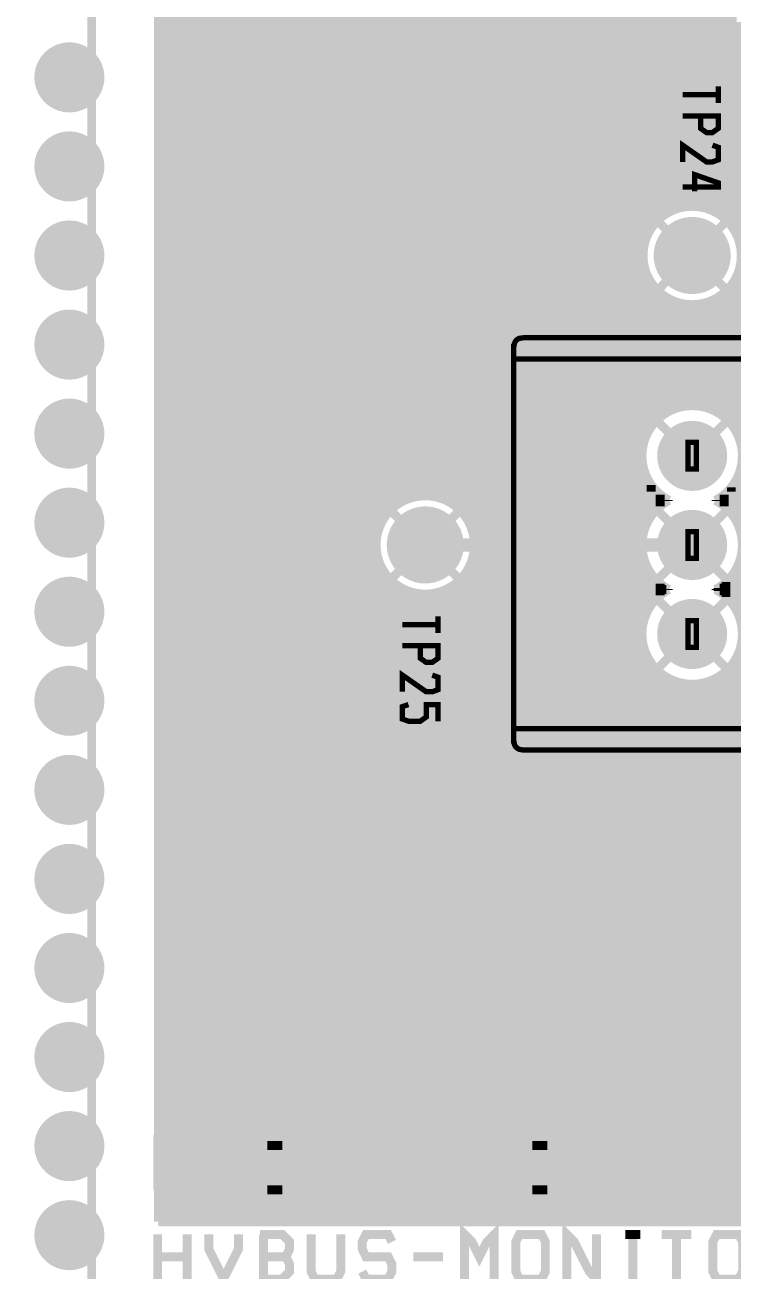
# Model space of a CAD drawing. Extents: x -11 to 221, y -93 to 178.
# Drawn here: x 46.99 to 67.21, y 4.06 to 39.6 of the extents above; entities that cross this region are included whole.
import ezdxf

# ---------------------------------------------------------------- set-up
doc = ezdxf.new("R2010")
doc.units = 0
doc.header["$MEASUREMENT"] = 0
doc.layers.get('0').update_dxf_attribs({"linetype": 'CONTINUOUS'})
for name, color, linetype in [('26-349-0_BOT', 7, 'CONTINUOUS'), ('26-349-0_DRD', 7, 'CONTINUOUS'), ('26-349-0_DRL', 2, 'CONTINUOUS'), ('26-349-0_FAB', 1, 'CONTINUOUS'), ('26-349-0_IN1', 3, 'CONTINUOUS'), ('26-349-0_IN2', 5, 'CONTINUOUS'), ('26-349-0_SMB', 10, 'CONTINUOUS'), ('26-349-0_SMT', 14, 'CONTINUOUS'), ('26-349-0_SST', 12, 'CONTINUOUS'), ('26-349-0_TOP', 11, 'CONTINUOUS'), ('THRUHOLE_TAP', 15, 'CONTINUOUS')]:
    doc.layers.add(name, color=color, linetype=linetype)

# ---------------------------------------------------------------- blocks, each defined once
blk = doc.blocks.new('ROUND_2')
at = {"const_width": 0.99949}
blk.add_lwpolyline([(-0.499744, 0, 1), (0.499744, 0, 1)], format="xyb", close=True, dxfattribs=at)
blk = doc.blocks.new('ROUND_50')
at = {"const_width": 1.09982}
blk.add_lwpolyline([(-0.54991, 0, 1), (0.54991, 0, 1)], format="xyb", close=True, dxfattribs=at)
blk = doc.blocks.new('ROUND_93')
at = {"const_width": 0.54991}
blk.add_lwpolyline([(-0.274954, 0, 1), (0.274954, 0, 1)], format="xyb", close=True, dxfattribs=at)
blk = doc.blocks.new('ROUND_96')
at = {"const_width": 0.50038}
blk.add_lwpolyline([(-0.25019, 0, 1), (0.25019, 0, 1)], format="xyb", close=True, dxfattribs=at)
blk = doc.blocks.new('ROUND_90')
at = {"const_width": 0.50038}
blk.add_lwpolyline([(-0.25019, 0, 1), (0.25019, 0, 1)], format="xyb", close=True, dxfattribs=at)

msp = doc.modelspace()

# ---------------------------------------------------------------- linework, layer by layer
at = {"layer": '26-349-0_BOT', "const_width": 0.381}
msp.add_lwpolyline([(81.407, 29.21), (80.8101, 29.21), (62.23, 29.21), (60.706, 30.734), (60.706, 65.151), (59.436, 66.421), (59.436, 104.648), (58.674, 105.41), (58.42, 105.41)], dxfattribs=at)
at = {"layer": '26-349-0_DRD', "const_width": 0.254}
for points in [[(47.625, 38.735), (47.625, 37.465)], [(48.895, 38.735), (47.625, 38.735)], [(48.895, 38.735), (47.625, 37.465)], [(48.895, 37.465), (47.625, 38.735)], [(48.895, 37.465), (48.895, 38.735)], [(47.625, 37.465), (48.895, 37.465)], [(47.625, 36.195), (47.625, 34.925)], [(48.895, 36.195), (47.625, 36.195)], [(48.895, 36.195), (47.625, 34.925)], [(48.895, 34.925), (47.625, 36.195)], [(48.895, 34.925), (48.895, 36.195)], [(47.625, 34.925), (48.895, 34.925)], [(47.625, 33.655), (47.625, 32.385)], [(48.895, 33.655), (47.625, 33.655)], [(48.895, 33.655), (47.625, 32.385)], [(48.895, 32.385), (47.625, 33.655)], [(48.895, 32.385), (48.895, 33.655)], [(66.04, 33.655), (65.405, 33.02)], [(66.675, 33.02), (66.04, 33.655)], [(65.405, 33.02), (66.04, 32.385)], [(66.04, 32.385), (66.675, 33.02)], [(47.625, 32.385), (48.895, 32.385)], [(47.625, 31.115), (47.625, 29.845)], [(48.895, 31.115), (47.625, 31.115)], [(48.895, 31.115), (47.625, 29.845)], [(48.895, 29.845), (47.625, 31.115)], [(48.895, 29.845), (48.895, 31.115)], [(47.625, 29.845), (48.895, 29.845)], [(47.625, 28.575), (47.625, 27.305)], [(48.895, 28.575), (47.625, 28.575)], [(48.895, 28.575), (47.625, 27.305)], [(48.895, 27.305), (47.625, 28.575)], [(48.895, 27.305), (48.895, 28.575)], [(65.405, 27.94), (65.405, 26.67)], [(66.675, 27.94), (65.405, 27.94)], [(66.675, 27.94), (65.405, 26.67)], [(66.675, 26.67), (65.405, 27.94)], [(66.675, 26.67), (66.675, 27.94)], [(47.625, 27.305), (48.895, 27.305)], [(65.405, 26.67), (66.675, 26.67)], [(47.625, 26.035), (47.625, 24.765)], [(48.895, 26.035), (47.625, 26.035)], [(48.895, 26.035), (47.625, 24.765)], [(48.895, 24.765), (47.625, 26.035)], [(48.895, 24.765), (48.895, 26.035)], [(58.42, 25.4), (57.785, 24.765)], [(59.055, 24.765), (58.42, 25.4)], [(65.405, 25.4), (65.405, 24.13)], [(66.675, 25.4), (65.405, 25.4)], [(66.675, 25.4), (65.405, 24.13)], [(66.675, 24.13), (65.405, 25.4)], [(66.675, 24.13), (66.675, 25.4)], [(47.625, 24.765), (48.895, 24.765)], [(57.785, 24.765), (58.42, 24.13)], [(58.42, 24.13), (59.055, 24.765)], [(65.405, 24.13), (66.675, 24.13)], [(47.625, 23.495), (47.625, 22.225)], [(48.895, 23.495), (47.625, 23.495)], [(48.895, 23.495), (47.625, 22.225)], [(48.895, 22.225), (47.625, 23.495)], [(48.895, 22.225), (48.895, 23.495)], [(65.405, 22.86), (65.405, 21.59)], [(66.675, 22.86), (65.405, 22.86)], [(66.675, 22.86), (65.405, 21.59)], [(66.675, 21.59), (65.405, 22.86)], [(66.675, 21.59), (66.675, 22.86)], [(47.625, 22.225), (48.895, 22.225)], [(65.405, 21.59), (66.675, 21.59)], [(47.625, 20.955), (47.625, 19.685)], [(48.895, 20.955), (47.625, 20.955)], [(48.895, 20.955), (47.625, 19.685)], [(48.895, 19.685), (47.625, 20.955)], [(48.895, 19.685), (48.895, 20.955)], [(47.625, 19.685), (48.895, 19.685)], [(47.625, 18.415), (47.625, 17.145)], [(48.895, 18.415), (47.625, 18.415)], [(48.895, 18.415), (47.625, 17.145)], [(48.895, 17.145), (47.625, 18.415)], [(48.895, 17.145), (48.895, 18.415)], [(47.625, 17.145), (48.895, 17.145)], [(47.625, 15.875), (47.625, 14.605)], [(48.895, 15.875), (47.625, 15.875)], [(48.895, 15.875), (47.625, 14.605)], [(48.895, 14.605), (47.625, 15.875)], [(48.895, 14.605), (48.895, 15.875)], [(47.625, 14.605), (48.895, 14.605)], [(47.625, 13.335), (47.625, 12.065)], [(48.895, 13.335), (47.625, 13.335)], [(48.895, 13.335), (47.625, 12.065)], [(48.895, 12.065), (47.625, 13.335)], [(48.895, 12.065), (48.895, 13.335)], [(47.625, 12.065), (48.895, 12.065)], [(47.625, 10.795), (47.625, 9.525)], [(48.895, 10.795), (47.625, 10.795)], [(48.895, 10.795), (47.625, 9.525)], [(48.895, 9.525), (47.625, 10.795)], [(48.895, 9.525), (48.895, 10.795)], [(47.625, 9.525), (48.895, 9.525)], [(47.625, 8.255), (47.625, 6.985)], [(48.895, 8.255), (47.625, 8.255)], [(48.895, 8.255), (47.625, 6.985)], [(48.895, 6.985), (47.625, 8.255)], [(48.895, 6.985), (48.895, 8.255)], [(47.625, 6.985), (48.895, 6.985)], [(47.625, 5.715), (47.625, 4.445)], [(48.895, 5.715), (47.625, 5.715)], [(48.895, 5.715), (47.625, 4.445)], [(48.895, 4.445), (47.625, 5.715)], [(48.895, 4.445), (48.895, 5.715)], [(47.625, 4.445), (48.895, 4.445)]]:
    msp.add_lwpolyline(points, dxfattribs=at)
at = {"layer": '26-349-0_FAB', "const_width": 0.254}
for points in [[(-7.62, 142.24), (-7.62, 102.87), (17.78, 102.87), (17.78, 93.345), (55.88, 93.345), (55.88, 55.245), (48.895, 55.245), (48.895, -6.985), (109.22, -6.985), (109.22, 45.72), (66.04, 45.72), (66.04, 142.875), (33.655, 142.875), (27.94, 148.59), (27.94, 152.4), (11.43, 152.4), (11.43, 142.24), (-7.62, 142.24)], [(51.6255, 6.37032), (51.6255, 7.64032), (51.41468, 7.4295), (51.20132, 7.00532), (50.9905, 7.4295), (50.77968, 7.64032), (50.77968, 6.37032)], [(55.79618, 7.64032), (55.79618, 6.37032), (55.58282, 6.58368), (55.16118, 7.4295), (54.94782, 7.64032), (54.94782, 6.37032)], [(53.086, 6.37032), (53.086, 7.00532), (52.7685, 7.64032), (52.55768, 7.64032), (52.24018, 7.00532), (52.24018, 6.37032)], [(54.33568, 7.64032), (53.9115, 7.64032)], [(54.12232, 6.37032), (54.12232, 7.64032)], [(59.19216, 7.4295), (59.08548, 7.64032), (58.45048, 7.64032), (58.34634, 7.4295), (58.34634, 7.21868), (58.45048, 7.00532), (59.08548, 7.00532), (59.19216, 6.7945), (59.19216, 6.58368), (59.08548, 6.37032), (58.45048, 6.37032), (58.34634, 6.58368)], [(60.22848, 7.21868), (60.22848, 7.00532), (59.91098, 6.37032), (59.80684, 6.58368), (59.80684, 7.64032)], [(60.65266, 7.64032), (60.65266, 6.58368), (60.54598, 6.37032), (60.22848, 7.00532)], [(61.90234, 7.64032), (61.47816, 7.64032)], [(61.68898, 6.37032), (61.68898, 7.64032)], [(63.36284, 7.64032), (62.51448, 7.64032)], [(62.93866, 6.37032), (62.93866, 7.64032)], [(64.82334, 6.58368), (64.71666, 6.37032), (64.08166, 6.37032), (63.97498, 6.58368), (63.97498, 7.4295), (64.08166, 7.64032), (64.71666, 7.64032), (64.82334, 7.4295)], [(65.43548, 6.37032), (65.43548, 7.64032)], [(66.28384, 6.37032), (66.28384, 7.64032)], [(66.28384, 7.00532), (65.43548, 7.00532)], [(53.086, 6.7945), (52.24018, 6.7945)], [(54.33568, 6.37032), (53.9115, 6.37032)], [(61.90234, 6.37032), (61.47816, 6.37032)], [(60.3885, 3.83032), (60.3885, 5.10032), (60.17768, 4.8895), (59.96432, 4.46532), (59.7535, 4.8895), (59.54268, 5.10032), (59.54268, 3.83032)], [(63.3095, 5.10032), (63.3095, 3.83032), (63.09868, 4.04368), (62.6745, 4.8895), (62.46368, 5.10032), (62.46368, 3.83032)], [(50.77968, 3.83032), (50.77968, 5.10032)], [(51.6255, 3.83032), (51.6255, 5.10032)], [(53.086, 5.10032), (53.086, 4.67868), (52.66182, 3.83032), (52.24018, 4.67868), (52.24018, 5.10032)], [(53.80482, 4.46532), (54.43982, 4.46532), (54.5465, 4.67868), (54.5465, 4.8895), (54.33568, 5.10032), (53.70068, 5.10032)], [(53.80482, 3.83032), (53.80482, 5.10032)], [(56.007, 5.10032), (56.007, 4.04368), (55.90032, 3.83032), (55.26532, 3.83032), (55.16118, 4.04368), (55.16118, 5.10032)], [(57.4675, 4.8895), (57.36082, 5.10032), (56.72582, 5.10032), (56.62168, 4.8895), (56.62168, 4.67868), (56.72582, 4.46532), (57.36082, 4.46532), (57.4675, 4.2545), (57.4675, 4.04368), (57.36082, 3.83032), (56.72582, 3.83032), (56.62168, 4.04368)], [(61.10732, 3.83032), (61.00318, 4.04368), (61.00318, 4.8895), (61.10732, 5.10032), (61.74232, 5.10032), (61.849, 4.8895), (61.849, 4.04368), (61.74232, 3.83032), (61.10732, 3.83032)], [(64.55918, 5.10032), (64.135, 5.10032)], [(64.34582, 3.83032), (64.34582, 5.10032)], [(66.01968, 5.10032), (65.17132, 5.10032)], [(65.5955, 3.83032), (65.5955, 5.10032)], [(66.7385, 3.83032), (66.63182, 4.04368), (66.63182, 4.8895), (66.7385, 5.10032), (67.3735, 5.10032), (67.48018, 4.8895), (67.48018, 4.04368), (67.3735, 3.83032), (66.7385, 3.83032)], [(51.6255, 4.46532), (50.77968, 4.46532)], [(53.70068, 3.83032), (54.33568, 3.83032), (54.5465, 4.04368), (54.5465, 4.2545), (54.43982, 4.46532)], [(58.928, 4.46532), (58.08218, 4.46532)]]:
    msp.add_lwpolyline(points, dxfattribs=at)
at = {"layer": '26-349-0_IN1', "const_width": 0.254}
for points in [[(59.4614, 129.98704), (59.4614, 25.88768)], [(59.69, 91.83878), (59.69, 25.62098)], [(64.4144, 81.16062), (64.4144, 26.289)], [(64.643, 81.01076), (64.643, 33.64738)], [(64.8716, 80.95742), (64.8716, 34.0106)], [(59.9186, 76.33462), (59.9186, 25.07996)], [(60.1472, 76.16952), (60.1472, 5.461)], [(60.3758, 76.10602), (60.3758, 5.461)], [(60.579, 76.11364), (60.579, 23.876)], [(61.214, 66.08064), (61.214, 26.289)], [(61.4426, 61.32576), (61.4426, 26.289)], [(61.6712, 60.77458), (61.6712, 26.289)], [(64.1858, 61.00064), (64.1858, 26.289)], [(61.8998, 60.5155), (61.8998, 26.289)], [(62.1284, 60.34786), (62.1284, 26.289)], [(63.5, 60.29452), (63.5, 26.289)], [(63.7286, 60.43168), (63.7286, 26.289)], [(63.9572, 60.64504), (63.9572, 26.289)], [(62.357, 60.23864), (62.357, 26.289)], [(62.5856, 60.17514), (62.5856, 26.289)], [(62.8142, 60.1472), (62.8142, 26.289)], [(63.0428, 60.15736), (63.0428, 26.289)], [(63.2714, 60.20562), (63.2714, 26.289)], [(51.4604, 57.023), (51.4604, 5.461)], [(51.689, 57.023), (51.689, 5.461)], [(51.9176, 57.023), (51.9176, 5.461)], [(55.3466, 57.023), (55.3466, 5.461)], [(55.5752, 57.023), (55.5752, 5.461)], [(51.2318, 55.78856), (51.2318, 5.461)], [(50.8, 55.53964), (50.8, 5.461)], [(51.0032, 55.60822), (51.0032, 5.461)], [(53.5178, 54.42458), (53.5178, 5.461)], [(53.7464, 54.22392), (53.7464, 5.461)], [(52.1462, 52.99456), (52.1462, 5.461)], [(53.2892, 53.02758), (53.2892, 5.461)], [(52.3748, 52.81422), (52.3748, 5.461)], [(52.6034, 52.7431), (52.6034, 5.461)], [(52.832, 52.74564), (52.832, 5.461)], [(53.0606, 52.82692), (53.0606, 5.461)], [(53.975, 50.94478), (53.975, 5.461)], [(54.2036, 50.6984), (54.2036, 5.461)], [(55.118, 50.78222), (55.118, 5.461)], [(54.4322, 50.5968), (54.4322, 5.461)], [(54.6608, 50.57902), (54.6608, 5.461)], [(54.8894, 50.63236), (54.8894, 5.461)], [(59.2328, 48.641), (59.2328, 26.06294)], [(59.0042, 48.3235), (59.0042, 26.17978)], [(58.7756, 48.19904), (58.7756, 26.25344)], [(65.1002, 44.831), (65.1002, 34.22904)], [(65.3288, 44.831), (65.3288, 34.37636)], [(65.5574, 44.831), (65.5574, 34.47288)], [(65.786, 44.831), (65.786, 34.52876)], [(66.0146, 44.831), (66.0146, 34.55162)], [(66.2432, 44.831), (66.2432, 34.53892)], [(66.4718, 44.831), (66.4718, 34.48812)], [(66.7004, 44.831), (66.7004, 34.40176)], [(66.929, 44.831), (66.929, 34.26714)], [(67.1576, 44.831), (67.1576, 34.06648)], [(55.8038, 44.35348), (55.8038, 5.461)], [(58.547, 44.45762), (58.547, 26.29154)], [(56.0324, 44.03852), (56.0324, 5.461)], [(58.3184, 44.0944), (58.3184, 26.29408)], [(56.261, 43.83786), (56.261, 5.461)], [(56.4896, 43.70324), (56.4896, 5.461)], [(56.7182, 43.61434), (56.7182, 5.461)], [(57.6326, 43.63212), (57.6326, 26.07818)], [(57.8612, 43.72864), (57.8612, 26.18994)], [(58.0898, 43.87596), (58.0898, 26.26106)], [(56.9468, 43.56608), (56.9468, 25.1841)], [(57.1754, 43.55338), (57.1754, 25.65654)], [(57.404, 43.5737), (57.404, 25.91054)], [(60.579, 39.5224), (50.8, 39.5224)], [(85.0138, 39.5478), (61.214, 39.5478)], [(60.579, 39.2938), (50.8, 39.2938)], [(60.579, 39.0652), (50.8, 39.0652)], [(84.7852, 39.3192), (61.214, 39.3192)], [(84.5566, 39.0906), (61.214, 39.0906)], [(60.579, 38.8366), (50.8, 38.8366)], [(84.328, 38.862), (61.214, 38.862)], [(81.60004, 38.6334), (61.214, 38.6334)], [(60.579, 38.608), (50.8, 38.608)], [(60.579, 38.3794), (50.8, 38.3794)], [(81.32318, 38.4048), (61.214, 38.4048)], [(60.579, 38.1508), (50.8, 38.1508)], [(60.579, 37.9222), (50.8, 37.9222)], [(81.21142, 38.1762), (61.214, 38.1762)], [(81.18348, 37.9476), (61.214, 37.9476)], [(60.579, 37.6936), (50.8, 37.6936)], [(81.2292, 37.719), (61.214, 37.719)], [(60.579, 37.465), (50.8, 37.465)], [(60.579, 37.2364), (50.8, 37.2364)], [(81.36382, 37.4904), (61.214, 37.4904)], [(81.74228, 37.2618), (61.214, 37.2618)], [(60.579, 37.0078), (50.8, 37.0078)], [(82.4992, 37.0332), (61.214, 37.0332)], [(60.579, 36.7792), (50.8, 36.7792)], [(60.579, 36.5506), (50.8, 36.5506)], [(82.423, 36.8046), (61.214, 36.8046)], [(82.423, 36.576), (61.214, 36.576)], [(60.579, 36.322), (50.8, 36.322)], [(76.52004, 36.3474), (61.214, 36.3474)], [(60.579, 36.0934), (50.8, 36.0934)], [(60.579, 35.8648), (50.8, 35.8648)], [(76.24318, 36.1188), (61.214, 36.1188)], [(74.75728, 35.8902), (61.214, 35.8902)], [(60.579, 35.6362), (50.8, 35.6362)], [(74.37882, 35.6616), (61.214, 35.6616)], [(74.2442, 35.433), (61.214, 35.433)], [(60.579, 35.4076), (50.8, 35.4076)], [(60.579, 35.179), (50.8, 35.179)], [(74.19848, 35.2044), (61.214, 35.2044)], [(60.579, 34.9504), (50.8, 34.9504)], [(60.579, 34.7218), (50.8, 34.7218)], [(74.22642, 34.9758), (61.214, 34.9758)], [(74.33818, 34.7472), (61.214, 34.7472)], [(60.579, 34.4932), (50.8, 34.4932)], [(65.7225, 34.5186), (61.214, 34.5186)], [(74.61504, 34.5186), (66.35496, 34.5186)], [(60.579, 34.2646), (50.8, 34.2646)], [(60.579, 34.036), (50.8, 34.036)], [(65.18402, 34.29), (61.214, 34.29)], [(64.91732, 34.0614), (61.214, 34.0614)], [(64.95542, 34.10204), (66.04, 33.02)], [(67.12204, 34.10204), (66.04, 33.02)], [(76.11364, 34.29), (66.89598, 34.29)], [(76.19492, 34.0614), (67.16268, 34.0614)], [(60.579, 33.8074), (50.8, 33.8074)], [(64.74206, 33.8328), (61.214, 33.8328)], [(60.579, 33.5788), (50.8, 33.5788)], [(60.579, 33.3502), (50.8, 33.3502)], [(64.62268, 33.6042), (61.214, 33.6042)], [(64.54902, 33.3756), (61.214, 33.3756)], [(60.579, 33.1216), (50.8, 33.1216)], [(64.51346, 33.147), (61.214, 33.147)], [(64.95542, 31.93542), (66.04, 33.02)], [(67.12204, 31.93542), (66.04, 33.02)], [(60.579, 32.893), (50.8, 32.893)], [(60.579, 32.6644), (50.8, 32.6644)], [(64.51092, 32.9184), (61.214, 32.9184)], [(64.54394, 32.6898), (61.214, 32.6898)], [(60.579, 32.4358), (50.8, 32.4358)], [(64.61252, 32.4612), (61.214, 32.4612)], [(64.72682, 32.2326), (61.214, 32.2326)], [(64.643, 32.39262), (64.643, 27.61742)], [(60.579, 32.2072), (50.8, 32.2072)], [(60.579, 31.9786), (50.8, 31.9786)], [(64.89446, 32.004), (61.214, 32.004)], [(64.8716, 32.0294), (64.8716, 28.13304)], [(67.1576, 31.97352), (67.1576, 28.19908)], [(82.423, 32.004), (67.18554, 32.004)], [(60.579, 31.75), (50.8, 31.75)], [(60.579, 31.5214), (50.8, 31.5214)], [(65.14592, 31.7754), (61.214, 31.7754)], [(65.6209, 31.5468), (61.214, 31.5468)], [(65.1002, 31.81096), (65.1002, 28.3845)], [(65.3288, 31.66364), (65.3288, 28.54706)], [(65.5574, 31.56712), (65.5574, 28.65374)], [(65.786, 31.5087), (65.786, 28.7147)], [(74.295, 31.5468), (66.4591, 31.5468)], [(66.4718, 31.54934), (66.4718, 28.66898)], [(66.7004, 31.63824), (66.7004, 28.575)], [(66.929, 31.77286), (66.929, 28.42768)], [(74.295, 31.7754), (66.93154, 31.7754)], [(60.579, 31.2928), (50.8, 31.2928)], [(74.295, 31.3182), (61.214, 31.3182)], [(66.0146, 31.48838), (66.0146, 28.73502)], [(66.2432, 31.50108), (66.2432, 28.72232)], [(60.579, 31.0642), (50.8, 31.0642)], [(60.579, 30.8356), (50.8, 30.8356)], [(74.295, 31.0896), (61.214, 31.0896)], [(74.295, 30.861), (61.214, 30.861)], [(60.579, 30.607), (50.8, 30.607)], [(74.295, 30.6324), (61.214, 30.6324)], [(60.579, 30.3784), (50.8, 30.3784)], [(60.579, 30.1498), (50.8, 30.1498)], [(74.295, 30.4038), (61.214, 30.4038)], [(74.295, 30.1752), (61.214, 30.1752)], [(60.579, 29.9212), (50.8, 29.9212)], [(74.295, 29.9466), (61.214, 29.9466)], [(60.579, 29.6926), (50.8, 29.6926)], [(60.579, 29.464), (50.8, 29.464)], [(74.295, 29.718), (61.214, 29.718)], [(74.295, 29.4894), (61.214, 29.4894)], [(60.579, 29.2354), (50.8, 29.2354)], [(74.295, 29.2608), (61.214, 29.2608)], [(74.295, 29.0322), (61.214, 29.0322)], [(60.579, 29.0068), (50.8, 29.0068)], [(60.579, 28.7782), (50.8, 28.7782)], [(74.295, 28.8036), (61.214, 28.8036)], [(60.579, 28.5496), (50.8, 28.5496)], [(60.579, 28.321), (50.8, 28.321)], [(65.3796, 28.575), (61.214, 28.575)], [(65.05702, 28.3464), (61.214, 28.3464)], [(65.02654, 28.31592), (66.04, 27.305)], [(67.05092, 28.31592), (66.04, 27.305)], [(74.295, 28.575), (66.7004, 28.575)], [(74.295, 28.3464), (67.02298, 28.3464)], [(60.579, 28.0924), (50.8, 28.0924)], [(64.86144, 28.1178), (61.214, 28.1178)], [(74.295, 28.1178), (67.21856, 28.1178)], [(60.579, 27.8638), (50.8, 27.8638)], [(60.579, 27.6352), (50.8, 27.6352)], [(64.7319, 27.8892), (61.214, 27.8892)], [(64.65316, 27.6606), (61.214, 27.6606)], [(60.579, 27.4066), (50.8, 27.4066)], [(64.61252, 27.432), (61.214, 27.432)], [(60.579, 27.178), (50.8, 27.178)], [(60.579, 26.9494), (50.8, 26.9494)], [(64.61252, 27.2034), (61.214, 27.2034)], [(64.64554, 26.9748), (61.214, 26.9748)], [(64.643, 26.99004), (64.643, 26.289)], [(60.579, 26.7208), (50.8, 26.7208)], [(64.72174, 26.7462), (61.214, 26.7462)], [(60.579, 26.4922), (50.8, 26.4922)], [(58.1025, 26.2636), (50.8, 26.2636)], [(60.579, 26.2636), (58.73496, 26.2636)], [(64.84366, 26.5176), (61.214, 26.5176)], [(65.03162, 26.289), (61.214, 26.289)], [(64.8716, 26.47696), (64.8716, 26.289)], [(74.295, 26.289), (67.04838, 26.289)], [(67.1576, 26.41092), (67.1576, 26.289)], [(74.295, 26.5176), (67.23634, 26.5176)], [(57.56402, 26.035), (50.8, 26.035)], [(60.579, 26.035), (59.27598, 26.035)], [(57.29732, 25.8064), (50.8, 25.8064)], [(57.12206, 25.5778), (50.8, 25.5778)], [(60.579, 25.8064), (59.54268, 25.8064)], [(60.579, 25.5778), (59.71794, 25.5778)], [(57.00268, 25.3492), (50.8, 25.3492)], [(56.92902, 25.1206), (50.8, 25.1206)], [(60.579, 25.3492), (59.83478, 25.3492)], [(60.579, 25.1206), (59.90844, 25.1206)], [(56.89346, 24.892), (50.8, 24.892)], [(60.579, 24.892), (59.94654, 24.892)], [(56.89092, 24.6634), (50.8, 24.6634)], [(56.92394, 24.4348), (50.8, 24.4348)], [(60.579, 24.4348), (59.91606, 24.4348)], [(59.9186, 24.4475), (59.9186, 5.461)], [(60.579, 24.6634), (59.94908, 24.6634)], [(56.99252, 24.2062), (50.8, 24.2062)], [(56.9468, 24.3459), (56.9468, 5.461)], [(60.579, 24.2062), (59.84494, 24.2062)], [(57.10682, 23.9776), (50.8, 23.9776)], [(57.27446, 23.749), (50.8, 23.749)], [(57.1754, 23.87092), (57.1754, 5.461)], [(65.03162, 23.749), (59.56554, 23.749)], [(59.69, 23.90902), (59.69, 5.461)], [(60.579, 23.9776), (59.73318, 23.9776)], [(64.91732, 23.876), (60.579, 23.876)], [(60.6044, 23.876), (60.6044, 5.461)], [(60.833, 23.876), (60.833, 5.461)], [(61.0616, 23.876), (61.0616, 5.461)], [(61.2902, 23.876), (61.2902, 5.461)], [(61.5188, 23.876), (61.5188, 5.461)], [(61.7474, 23.876), (61.7474, 5.461)], [(61.976, 23.876), (61.976, 5.461)], [(62.2046, 23.876), (62.2046, 5.461)], [(62.4332, 23.876), (62.4332, 5.461)], [(62.6618, 23.876), (62.6618, 5.461)], [(62.8904, 23.876), (62.8904, 5.461)], [(63.119, 23.876), (63.119, 5.461)], [(63.3476, 23.876), (63.3476, 5.461)], [(63.5762, 23.876), (63.5762, 5.461)], [(63.8048, 23.876), (63.8048, 5.461)], [(64.0334, 23.876), (64.0334, 5.461)], [(64.262, 23.876), (64.262, 5.461)], [(64.4906, 23.876), (64.4906, 5.461)], [(64.7192, 23.876), (64.7192, 22.77618)], [(64.9478, 23.8379), (64.9478, 23.14956)], [(67.0052, 23.70836), (67.0052, 23.28164)], [(97.79, 23.749), (67.04838, 23.749)], [(75.057, 23.876), (67.16268, 23.876)], [(67.2338, 23.876), (67.2338, 23.01494)], [(57.52592, 23.5204), (50.8, 23.5204)], [(57.404, 23.61946), (57.404, 5.461)], [(57.6326, 23.45182), (57.6326, 5.461)], [(57.8612, 23.33752), (57.8612, 5.461)], [(59.0042, 23.34768), (59.0042, 5.461)], [(59.2328, 23.46706), (59.2328, 5.461)], [(65.33134, 23.5204), (59.31154, 23.5204)], [(59.4614, 23.64232), (59.4614, 5.461)], [(65.1764, 23.622), (65.1764, 23.36546)], [(97.79, 23.5204), (66.74612, 23.5204)], [(66.7766, 23.53564), (66.7766, 23.45182)], [(58.0009, 23.2918), (50.8, 23.2918)], [(64.87922, 23.0632), (50.8, 23.0632)], [(58.0898, 23.26894), (58.0898, 5.461)], [(58.3184, 23.23592), (58.3184, 5.461)], [(58.547, 23.23846), (58.547, 5.461)], [(58.7756, 23.27402), (58.7756, 5.461)], [(65.08496, 23.2918), (58.8391, 23.2918)], [(65.02654, 23.23592), (66.04, 22.225)], [(67.05092, 23.23592), (66.04, 22.225)], [(80.33766, 23.2918), (66.99504, 23.2918)], [(80.15732, 23.0632), (67.20078, 23.0632)], [(64.7446, 22.8346), (50.8, 22.8346)], [(80.08366, 22.8346), (67.3354, 22.8346)], [(64.65824, 22.606), (50.8, 22.606)], [(64.61506, 22.3774), (50.8, 22.3774)], [(64.60998, 22.1488), (50.8, 22.1488)], [(64.64046, 21.9202), (50.8, 21.9202)], [(65.02654, 21.21154), (66.04, 22.225)], [(67.05092, 21.21154), (66.04, 22.225)], [(64.71158, 21.6916), (50.8, 21.6916)], [(64.7192, 21.67128), (64.7192, 5.461)], [(64.82842, 21.463), (50.8, 21.463)], [(65.00622, 21.2344), (50.8, 21.2344)], [(64.9478, 21.2979), (64.9478, 5.461)], [(97.79, 21.2344), (67.07378, 21.2344)], [(67.2338, 21.43506), (67.2338, 5.461)], [(97.79, 21.463), (67.25158, 21.463)], [(65.28816, 21.0058), (50.8, 21.0058)], [(65.1764, 21.082), (65.1764, 5.461)], [(65.405, 20.9423), (65.405, 5.461)], [(65.6336, 20.85086), (65.6336, 5.461)], [(66.548, 20.88642), (66.548, 5.461)], [(66.7766, 20.99564), (66.7766, 5.461)], [(70.9803, 21.0058), (66.7893, 21.0058)], [(67.0052, 21.16836), (67.0052, 5.461)], [(70.68058, 20.7772), (50.8, 20.7772)], [(70.49008, 20.5486), (50.8, 20.5486)], [(65.8622, 20.80514), (65.8622, 5.461)], [(66.0908, 20.79498), (66.0908, 5.461)], [(66.3194, 20.82038), (66.3194, 5.461)], [(70.36054, 20.32), (50.8, 20.32)], [(70.27672, 20.0914), (50.8, 20.0914)], [(70.23354, 19.8628), (50.8, 19.8628)], [(70.22338, 19.6342), (50.8, 19.6342)], [(70.24878, 19.4056), (50.8, 19.4056)], [(70.30974, 19.177), (50.8, 19.177)], [(70.41134, 18.9484), (50.8, 18.9484)], [(70.56628, 18.7198), (50.8, 18.7198)], [(70.79488, 18.4912), (50.8, 18.4912)], [(71.18604, 18.2626), (50.8, 18.2626)], [(93.82252, 18.034), (50.8, 18.034)], [(93.70314, 17.8054), (50.8, 17.8054)], [(93.6244, 17.5768), (50.8, 17.5768)], [(93.58122, 17.3482), (50.8, 17.3482)], [(93.56852, 17.1196), (50.8, 17.1196)], [(93.5863, 16.891), (50.8, 16.891)], [(93.63964, 16.6624), (50.8, 16.6624)], [(93.726, 16.4338), (50.8, 16.4338)], [(93.85554, 16.2052), (50.8, 16.2052)], [(94.04096, 15.9766), (50.8, 15.9766)], [(94.31274, 15.748), (50.8, 15.748)], [(94.82074, 15.5194), (50.8, 15.5194)], [(97.79, 15.2908), (50.8, 15.2908)], [(97.79, 15.0622), (50.8, 15.0622)], [(97.79, 14.8336), (50.8, 14.8336)], [(97.79, 14.605), (50.8, 14.605)], [(97.79, 14.3764), (50.8, 14.3764)], [(97.79, 14.1478), (50.8, 14.1478)], [(97.79, 13.9192), (50.8, 13.9192)], [(97.79, 13.6906), (50.8, 13.6906)], [(97.79, 13.462), (50.8, 13.462)], [(97.79, 13.2334), (50.8, 13.2334)], [(97.79, 13.0048), (50.8, 13.0048)], [(97.79, 12.7762), (50.8, 12.7762)], [(97.79, 12.5476), (50.8, 12.5476)], [(97.79, 12.319), (50.8, 12.319)], [(97.79, 12.0904), (50.8, 12.0904)], [(90.551, 11.8618), (50.8, 11.8618)], [(90.2335, 11.6332), (50.8, 11.6332)], [(90.10904, 11.4046), (50.8, 11.4046)], [(90.07348, 11.176), (50.8, 11.176)], [(90.10904, 10.9474), (50.8, 10.9474)], [(90.2335, 10.7188), (50.8, 10.7188)], [(90.551, 10.4902), (50.8, 10.4902)], [(97.79, 10.2616), (50.8, 10.2616)], [(97.79, 10.033), (50.8, 10.033)], [(97.79, 9.8044), (50.8, 9.8044)], [(97.79, 9.5758), (50.8, 9.5758)], [(97.79, 9.3472), (50.8, 9.3472)], [(97.79, 9.1186), (50.8, 9.1186)], [(97.79, 8.89), (50.8, 8.89)], [(95.11792, 8.6614), (50.8, 8.6614)], [(94.39402, 8.4328), (50.8, 8.4328)], [(94.09176, 8.2042), (50.8, 8.2042)], [(93.8911, 7.9756), (50.8, 7.9756)], [(93.7514, 7.747), (50.8, 7.747)], [(93.65488, 7.5184), (50.8, 7.5184)], [(93.59646, 7.2898), (50.8, 7.2898)], [(93.57106, 7.0612), (50.8, 7.0612)], [(93.57614, 6.8326), (50.8, 6.8326)], [(93.6117, 6.604), (50.8, 6.604)], [(93.68282, 6.3754), (50.8, 6.3754)], [(93.79204, 6.1468), (50.8, 6.1468)], [(93.94952, 5.9182), (50.8, 5.9182)], [(94.17812, 5.6896), (50.8, 5.6896)], [(94.5388, 5.461), (50.8, 5.461)]]:
    msp.add_lwpolyline(points, dxfattribs=at)
for points in [[(66.04, 34.55162, 0.4142136), (64.50838, 33.02)], [(67.57162, 33.02, 0.4142136), (66.04, 34.55162)], [(64.50838, 33.02, 0.4142136), (66.04, 31.48838)], [(66.04, 31.48838, 0.4142136), (67.57162, 33.02)], [(66.04, 28.73756, 0.4142136), (64.60744, 27.305)], [(67.47256, 27.305, 0.4142136), (66.04, 28.73756)], [(64.60744, 27.305, 0.1998908), (65.03085, 26.28822)], [(67.04838, 26.289, 0.1998908), (67.47146, 27.305)], [(58.42, 26.29662, 0.4142136), (56.88838, 24.765)], [(59.95162, 24.765, 0.4142136), (58.42, 26.29662)], [(56.88838, 24.765, 0.4142136), (58.42, 23.23338)], [(58.42, 23.23338, 0.4142136), (59.95162, 24.765)], [(64.91732, 23.876, 0.1057722), (65.37932, 23.49447)], [(66.7004, 23.495, 0.1057722), (67.16221, 23.87637)], [(65.3796, 23.495, 0.2797956), (64.60744, 22.225)], [(67.47256, 22.225, 0.2797959), (66.7004, 23.495)], [(64.60744, 22.225, 0.4142136), (66.04, 20.79244)], [(66.04, 20.79244, 0.4142136), (67.47256, 22.225)]]:
    msp.add_lwpolyline(points, format="xyb", dxfattribs=at)
at = {"layer": '26-349-0_IN2', "const_width": 0.254}
for points in [[(59.8678, 93.9165), (59.8678, 25.26538)], [(60.0964, 93.79204), (60.0964, 5.461)], [(60.325, 93.75648), (60.325, 5.461)], [(60.5536, 93.79204), (60.5536, 5.461)], [(64.4398, 74.45502), (64.4398, 5.461)], [(60.7822, 66.32956), (60.7822, 5.461)], [(61.0108, 66.14922), (61.0108, 5.461)], [(61.2394, 66.0781), (61.2394, 5.461)], [(61.468, 61.214), (61.468, 5.461)], [(64.2112, 61.0616), (64.2112, 5.461)], [(61.6966, 60.73902), (61.6966, 5.461)], [(63.9826, 60.67298), (63.9826, 5.461)], [(61.9252, 60.49264), (61.9252, 5.461)], [(62.1538, 60.33262), (62.1538, 5.461)], [(63.5254, 60.30722), (63.5254, 5.461)], [(63.754, 60.452), (63.754, 5.461)], [(62.3824, 60.22848), (62.3824, 5.461)], [(62.611, 60.17006), (62.611, 5.461)], [(62.8396, 60.1472), (62.8396, 5.461)], [(63.0682, 60.1599), (63.0682, 5.461)], [(63.2968, 60.21324), (63.2968, 5.461)], [(55.5244, 59.5884), (55.5244, 5.461)], [(55.2958, 59.3598), (55.2958, 5.461)], [(54.8386, 58.9026), (54.8386, 5.461)], [(55.0672, 59.1312), (55.0672, 5.461)], [(59.6392, 58.24728), (59.6392, 25.6921)], [(59.4106, 57.86882), (59.4106, 25.9334)], [(58.9534, 57.68848), (58.9534, 26.2001)], [(59.182, 57.7342), (59.182, 26.09342)], [(53.2384, 57.3024), (53.2384, 5.461)], [(52.7812, 56.8452), (52.7812, 5.461)], [(53.0098, 57.0738), (53.0098, 5.461)], [(54.61, 56.78678), (54.61, 5.461)], [(52.324, 56.388), (52.324, 5.461)], [(52.5526, 56.6166), (52.5526, 5.461)], [(53.467, 56.62422), (53.467, 5.461)], [(53.6956, 56.47436), (53.6956, 5.461)], [(53.9242, 56.42102), (53.9242, 5.461)], [(54.1528, 56.4388), (54.1528, 5.461)], [(54.3814, 56.5404), (54.3814, 5.461)], [(58.7248, 56.515), (58.7248, 26.26614)], [(52.0954, 56.1594), (52.0954, 5.461)], [(51.6382, 55.7022), (51.6382, 5.461)], [(51.8668, 55.9308), (51.8668, 5.461)], [(51.4096, 55.4736), (51.4096, 5.461)], [(50.927, 54.991), (50.927, 5.461)], [(50.9524, 55.0164), (50.9524, 5.461)], [(51.181, 55.245), (51.181, 5.461)], [(64.6684, 44.831), (64.6684, 33.70072)], [(64.897, 44.831), (64.897, 34.03854)], [(65.1256, 44.831), (65.1256, 34.24936)], [(65.3542, 44.831), (65.3542, 34.38906)], [(65.5828, 44.831), (65.5828, 34.4805)], [(65.8114, 44.831), (65.8114, 34.53384)], [(66.04, 44.831), (66.04, 34.55162)], [(66.2686, 44.831), (66.2686, 34.53384)], [(66.4972, 44.831), (66.4972, 34.4805)], [(66.7258, 44.831), (66.7258, 34.38906)], [(66.9544, 44.831), (66.9544, 34.24936)], [(67.183, 44.831), (67.183, 34.03854)], [(55.753, 44.45762), (55.753, 5.461)], [(58.4962, 44.35348), (58.4962, 26.29408)], [(55.9816, 44.0944), (55.9816, 5.461)], [(58.2676, 44.03852), (58.2676, 26.289)], [(56.2102, 43.87596), (56.2102, 5.461)], [(56.4388, 43.72864), (56.4388, 5.461)], [(56.6674, 43.63212), (56.6674, 5.461)], [(57.5818, 43.61434), (57.5818, 26.0477)], [(57.8104, 43.70324), (57.8104, 26.16962)], [(58.039, 43.83786), (58.039, 26.24836)], [(56.896, 43.5737), (56.896, 24.9174)], [(57.1246, 43.55338), (57.1246, 25.58288)], [(57.3532, 43.56608), (57.3532, 25.86482)], [(74.21372, 39.5224), (50.927, 39.5224)], [(74.20102, 39.2938), (50.927, 39.2938)], [(74.26452, 39.0652), (50.927, 39.0652)], [(74.42962, 38.8366), (50.927, 38.8366)], [(97.917, 38.608), (50.927, 38.608)], [(97.917, 38.3794), (50.927, 38.3794)], [(97.917, 38.1508), (50.927, 38.1508)], [(97.917, 37.9222), (50.927, 37.9222)], [(97.917, 37.6936), (50.927, 37.6936)], [(97.917, 37.465), (50.927, 37.465)], [(97.917, 37.2364), (50.927, 37.2364)], [(97.917, 37.0078), (50.927, 37.0078)], [(97.917, 36.7792), (50.927, 36.7792)], [(97.917, 36.5506), (50.927, 36.5506)], [(97.917, 36.322), (50.927, 36.322)], [(97.917, 36.0934), (50.927, 36.0934)], [(97.917, 35.8648), (50.927, 35.8648)], [(71.58228, 35.6362), (50.927, 35.6362)], [(71.20382, 35.4076), (50.927, 35.4076)], [(71.0692, 35.179), (50.927, 35.179)], [(71.02348, 34.9504), (50.927, 34.9504)], [(71.05142, 34.7218), (50.927, 34.7218)], [(65.6209, 34.4932), (50.927, 34.4932)], [(71.16318, 34.4932), (66.4591, 34.4932)], [(65.14592, 34.2646), (50.927, 34.2646)], [(64.89446, 34.036), (50.927, 34.036)], [(71.44004, 34.2646), (66.93154, 34.2646)], [(88.81364, 34.036), (67.18554, 34.036)], [(64.72682, 33.8074), (50.927, 33.8074)], [(64.61252, 33.5788), (50.927, 33.5788)], [(64.54394, 33.3502), (50.927, 33.3502)], [(64.51092, 33.1216), (50.927, 33.1216)], [(64.51346, 32.893), (50.927, 32.893)], [(64.54902, 32.6644), (50.927, 32.6644)], [(64.62268, 32.4358), (50.927, 32.4358)], [(64.6684, 32.33674), (64.6684, 27.71394)], [(64.74206, 32.2072), (50.927, 32.2072)], [(64.91732, 31.9786), (50.927, 31.9786)], [(64.897, 31.99892), (64.897, 28.16606)], [(97.917, 31.9786), (67.16268, 31.9786)], [(67.183, 31.99892), (67.183, 28.16606)], [(65.18402, 31.75), (50.927, 31.75)], [(65.7225, 31.5214), (50.927, 31.5214)], [(65.1256, 31.79064), (65.1256, 28.40736)], [(65.3542, 31.65094), (65.3542, 28.5623)], [(65.5828, 31.55696), (65.5828, 28.66136)], [(65.8114, 31.50616), (65.8114, 28.71724)], [(66.2686, 31.50616), (66.2686, 28.71724)], [(97.917, 31.5214), (66.35496, 31.5214)], [(66.4972, 31.55696), (66.4972, 28.66136)], [(66.7258, 31.65094), (66.7258, 28.5623)], [(97.917, 31.75), (66.89598, 31.75)], [(66.9544, 31.79064), (66.9544, 28.40736)], [(97.917, 31.2928), (50.927, 31.2928)], [(66.04, 31.48838), (66.04, 28.73756)], [(97.917, 31.0642), (50.927, 31.0642)], [(97.917, 30.8356), (50.927, 30.8356)], [(97.917, 30.607), (50.927, 30.607)], [(97.917, 30.3784), (50.927, 30.3784)], [(97.917, 30.1498), (50.927, 30.1498)], [(81.23428, 29.9212), (50.927, 29.9212)], [(80.85582, 29.6926), (50.927, 29.6926)], [(80.7212, 29.464), (50.927, 29.464)], [(80.67548, 29.2354), (50.927, 29.2354)], [(80.70342, 29.0068), (50.927, 29.0068)], [(80.81518, 28.7782), (50.927, 28.7782)], [(65.33134, 28.5496), (50.927, 28.5496)], [(65.03162, 28.321), (50.927, 28.321)], [(81.09204, 28.5496), (66.74612, 28.5496)], [(93.90888, 28.321), (67.04838, 28.321)], [(64.84366, 28.0924), (50.927, 28.0924)], [(85.22462, 28.0924), (67.23634, 28.0924)], [(64.72174, 27.8638), (50.927, 27.8638)], [(64.64554, 27.6352), (50.927, 27.6352)], [(64.61252, 27.4066), (50.927, 27.4066)], [(64.61252, 27.178), (50.927, 27.178)], [(64.65316, 26.9494), (50.927, 26.9494)], [(64.6684, 26.89352), (64.6684, 25.17394)], [(64.7319, 26.7208), (50.927, 26.7208)], [(64.86144, 26.4922), (50.927, 26.4922)], [(58.1025, 26.2636), (50.927, 26.2636)], [(65.05702, 26.2636), (58.73496, 26.2636)], [(64.897, 26.4414), (64.897, 25.62606)], [(65.1256, 26.20264), (65.1256, 25.86736)], [(66.9544, 26.20264), (66.9544, 25.86736)], [(93.9292, 26.2636), (67.02298, 26.2636)], [(67.183, 26.4414), (67.183, 25.62606)], [(93.7768, 26.4922), (67.21856, 26.4922)], [(57.56402, 26.035), (50.927, 26.035)], [(57.33542, 25.84704), (58.42, 24.765)], [(59.50204, 25.84704), (58.42, 24.765)], [(65.3796, 26.035), (59.27598, 26.035)], [(65.3542, 26.0477), (65.3542, 26.0223)], [(94.14764, 26.035), (66.7004, 26.035)], [(66.7258, 26.0477), (66.7258, 26.0223)], [(57.29732, 25.8064), (50.927, 25.8064)], [(57.12206, 25.5778), (50.927, 25.5778)], [(65.05702, 25.8064), (59.54268, 25.8064)], [(64.86144, 25.5778), (59.71794, 25.5778)], [(65.02654, 25.77592), (66.04, 24.765)], [(67.05092, 25.77592), (66.04, 24.765)], [(94.488, 25.8064), (67.02298, 25.8064)], [(97.917, 25.5778), (67.21856, 25.5778)], [(57.00268, 25.3492), (50.927, 25.3492)], [(56.92902, 25.1206), (50.927, 25.1206)], [(64.7319, 25.3492), (59.83478, 25.3492)], [(64.65316, 25.1206), (59.90844, 25.1206)], [(56.89346, 24.892), (50.927, 24.892)], [(57.33542, 23.68042), (58.42, 24.765)], [(59.50204, 23.68042), (58.42, 24.765)], [(64.61252, 24.892), (59.94654, 24.892)], [(65.02654, 23.75154), (66.04, 24.765)], [(67.05092, 23.75154), (66.04, 24.765)], [(56.89092, 24.6634), (50.927, 24.6634)], [(56.92394, 24.4348), (50.927, 24.4348)], [(56.896, 24.6126), (56.896, 5.461)], [(64.64554, 24.4348), (59.91606, 24.4348)], [(64.61252, 24.6634), (59.94908, 24.6634)], [(56.99252, 24.2062), (50.927, 24.2062)], [(64.72174, 24.2062), (59.84494, 24.2062)], [(59.8678, 24.26462), (59.8678, 5.461)], [(64.6684, 24.35352), (64.6684, 22.63394)], [(57.10682, 23.9776), (50.927, 23.9776)], [(57.27446, 23.749), (50.927, 23.749)], [(57.1246, 23.94712), (57.1246, 5.461)], [(65.03162, 23.749), (59.56554, 23.749)], [(59.6392, 23.8379), (59.6392, 5.461)], [(64.84366, 23.9776), (59.73318, 23.9776)], [(64.897, 23.9014), (64.897, 23.08606)], [(85.36178, 23.749), (67.04838, 23.749)], [(67.183, 23.9014), (67.183, 23.08606)], [(97.917, 23.9776), (67.23634, 23.9776)], [(57.52592, 23.5204), (50.927, 23.5204)], [(57.3532, 23.66518), (57.3532, 5.461)], [(57.5818, 23.4823), (57.5818, 5.461)], [(57.8104, 23.36038), (57.8104, 5.461)], [(58.9534, 23.3299), (58.9534, 5.461)], [(59.182, 23.43658), (59.182, 5.461)], [(65.33134, 23.5204), (59.31154, 23.5204)], [(59.4106, 23.5966), (59.4106, 5.461)], [(65.1256, 23.66264), (65.1256, 23.32736)], [(65.3542, 23.5077), (65.3542, 23.4823)], [(66.7258, 23.5077), (66.7258, 23.4823)], [(85.1154, 23.5204), (66.74612, 23.5204)], [(66.9544, 23.66264), (66.9544, 23.32736)], [(58.0009, 23.2918), (50.927, 23.2918)], [(64.87922, 23.0632), (50.927, 23.0632)], [(58.039, 23.28164), (58.039, 5.461)], [(58.2676, 23.241), (58.2676, 5.461)], [(58.4962, 23.23592), (58.4962, 5.461)], [(58.7248, 23.26386), (58.7248, 5.461)], [(65.08496, 23.2918), (58.8391, 23.2918)], [(80.33766, 23.2918), (66.99504, 23.2918)], [(80.15732, 23.0632), (67.20078, 23.0632)], [(64.7446, 22.8346), (50.927, 22.8346)], [(80.08366, 22.8346), (67.3354, 22.8346)], [(64.65824, 22.606), (50.927, 22.606)], [(64.61506, 22.3774), (50.927, 22.3774)], [(64.60998, 22.1488), (50.927, 22.1488)], [(64.64046, 21.9202), (50.927, 21.9202)], [(64.71158, 21.6916), (50.927, 21.6916)], [(64.6684, 21.81352), (64.6684, 5.461)], [(64.82842, 21.463), (50.927, 21.463)], [(65.00622, 21.2344), (50.927, 21.2344)], [(64.897, 21.3614), (64.897, 5.461)], [(83.32724, 21.2344), (67.07378, 21.2344)], [(67.183, 21.3614), (67.183, 5.461)], [(83.43392, 21.463), (67.25158, 21.463)], [(65.28816, 21.0058), (50.927, 21.0058)], [(65.1256, 21.12264), (65.1256, 5.461)], [(65.3542, 20.9677), (65.3542, 5.461)], [(65.5828, 20.86864), (65.5828, 5.461)], [(66.4972, 20.86864), (66.4972, 5.461)], [(66.7258, 20.9677), (66.7258, 5.461)], [(70.9803, 21.0058), (66.7893, 21.0058)], [(66.9544, 21.12264), (66.9544, 5.461)], [(70.68058, 20.7772), (50.927, 20.7772)], [(70.49008, 20.5486), (50.927, 20.5486)], [(65.8114, 20.81022), (65.8114, 5.461)], [(66.04, 20.79244), (66.04, 5.461)], [(66.2686, 20.81022), (66.2686, 5.461)], [(70.36054, 20.32), (50.927, 20.32)], [(70.27672, 20.0914), (50.927, 20.0914)], [(70.23354, 19.8628), (50.927, 19.8628)], [(70.22338, 19.6342), (50.927, 19.6342)], [(70.24878, 19.4056), (50.927, 19.4056)], [(70.30974, 19.177), (50.927, 19.177)], [(70.41134, 18.9484), (50.927, 18.9484)], [(70.56628, 18.7198), (50.927, 18.7198)], [(70.79488, 18.4912), (50.927, 18.4912)], [(71.18604, 18.2626), (50.927, 18.2626)], [(93.82252, 18.034), (50.927, 18.034)], [(93.70314, 17.8054), (50.927, 17.8054)], [(93.6244, 17.5768), (50.927, 17.5768)], [(93.58122, 17.3482), (50.927, 17.3482)], [(93.56852, 17.1196), (50.927, 17.1196)], [(93.5863, 16.891), (50.927, 16.891)], [(93.63964, 16.6624), (50.927, 16.6624)], [(93.726, 16.4338), (50.927, 16.4338)], [(93.85554, 16.2052), (50.927, 16.2052)], [(94.04096, 15.9766), (50.927, 15.9766)], [(94.31274, 15.748), (50.927, 15.748)], [(94.82074, 15.5194), (50.927, 15.5194)], [(97.917, 15.2908), (50.927, 15.2908)], [(97.917, 15.0622), (50.927, 15.0622)], [(97.917, 14.8336), (50.927, 14.8336)], [(97.917, 14.605), (50.927, 14.605)], [(97.917, 14.3764), (50.927, 14.3764)], [(97.917, 14.1478), (50.927, 14.1478)], [(97.917, 13.9192), (50.927, 13.9192)], [(97.917, 13.6906), (50.927, 13.6906)], [(97.917, 13.462), (50.927, 13.462)], [(97.917, 13.2334), (50.927, 13.2334)], [(97.917, 13.0048), (50.927, 13.0048)], [(97.917, 12.7762), (50.927, 12.7762)], [(97.917, 12.5476), (50.927, 12.5476)], [(97.917, 12.319), (50.927, 12.319)], [(97.917, 12.0904), (50.927, 12.0904)], [(97.917, 11.8618), (50.927, 11.8618)], [(97.917, 11.6332), (50.927, 11.6332)], [(97.917, 11.4046), (50.927, 11.4046)], [(97.917, 11.176), (50.927, 11.176)], [(97.917, 10.9474), (50.927, 10.9474)], [(97.917, 10.7188), (50.927, 10.7188)], [(97.917, 10.4902), (50.927, 10.4902)], [(97.917, 10.2616), (50.927, 10.2616)], [(97.917, 10.033), (50.927, 10.033)], [(97.917, 9.8044), (50.927, 9.8044)], [(97.917, 9.5758), (50.927, 9.5758)], [(97.917, 9.3472), (50.927, 9.3472)], [(97.917, 9.1186), (50.927, 9.1186)], [(97.917, 8.89), (50.927, 8.89)], [(95.11792, 8.6614), (50.927, 8.6614)], [(94.39402, 8.4328), (50.927, 8.4328)], [(94.09176, 8.2042), (50.927, 8.2042)], [(93.8911, 7.9756), (50.927, 7.9756)], [(93.7514, 7.747), (50.927, 7.747)], [(93.65488, 7.5184), (50.927, 7.5184)], [(93.59646, 7.2898), (50.927, 7.2898)], [(93.57106, 7.0612), (50.927, 7.0612)], [(93.57614, 6.8326), (50.927, 6.8326)], [(93.6117, 6.604), (50.927, 6.604)], [(93.68282, 6.3754), (50.927, 6.3754)], [(93.79204, 6.1468), (50.927, 6.1468)], [(93.94952, 5.9182), (50.927, 5.9182)], [(94.17812, 5.6896), (50.927, 5.6896)], [(94.5388, 5.461), (50.927, 5.461)]]:
    msp.add_lwpolyline(points, dxfattribs=at)
for points in [[(66.04, 34.55162, 0.4142136), (64.50838, 33.02)], [(67.57162, 33.02, 0.4142136), (66.04, 34.55162)], [(64.50838, 33.02, 0.4142136), (66.04, 31.48838)], [(66.04, 31.48838, 0.4142136), (67.57162, 33.02)], [(66.04, 28.73756, 0.4142136), (64.60744, 27.305)], [(67.47256, 27.305, 0.4142136), (66.04, 28.73756)], [(64.60744, 27.305, 0.2797959), (65.3796, 26.035)], [(66.7004, 26.035, 0.2797956), (67.47256, 27.305)], [(58.42, 26.29662, 0.4142136), (56.88838, 24.765)], [(59.95162, 24.765, 0.4142136), (58.42, 26.29662)], [(65.3796, 26.035, 0.2797956), (64.60744, 24.765)], [(67.47256, 24.765, 0.2797959), (66.7004, 26.035)], [(56.88838, 24.765, 0.4142136), (58.42, 23.23338)], [(58.42, 23.23338, 0.4142136), (59.95162, 24.765)], [(64.60744, 24.765, 0.2797959), (65.3796, 23.495)], [(66.7004, 23.495, 0.2797956), (67.47256, 24.765)], [(65.3796, 23.495, 0.2797956), (64.60744, 22.225)], [(67.47256, 22.225, 0.2797959), (66.7004, 23.495)], [(64.60744, 22.225, 0.4142136), (66.04, 20.79244)], [(66.04, 20.79244, 0.4142136), (67.47256, 22.225)]]:
    msp.add_lwpolyline(points, format="xyb", dxfattribs=at)
at = {"layer": '26-349-0_SST', "const_width": 0.1524}
for points in [[(65.77076, 37.6047), (66.78676, 37.6047)], [(66.78676, 37.36594), (66.78676, 37.84092)], [(66.27876, 37.00272), (66.27876, 36.64712), (66.44894, 36.52774), (66.61912, 36.52774), (66.78676, 36.64712), (66.78676, 37.00272), (65.77076, 37.00272)], [(65.77076, 35.68954), (65.77076, 36.16452), (66.44894, 35.68954), (66.61912, 35.68954), (66.78676, 35.7505), (66.78676, 36.1061), (66.61912, 36.16452)], [(66.11112, 34.85134), (66.11112, 35.32632), (66.78676, 35.0901), (66.78676, 34.97072), (65.77076, 34.97072)], [(68.14566, 18.92046), (61.19368, 18.92046), (61.14796, 18.92808), (61.10224, 18.9357), (61.05652, 18.9611), (61.01842, 18.99158), (60.98794, 19.02968), (60.96508, 19.07794), (60.95746, 19.12366), (60.94984, 19.17192), (60.94222, 19.17192), (60.94222, 30.42158), (60.94984, 30.42158), (60.95746, 30.4673), (60.96508, 30.51556), (60.98794, 30.56128), (61.01842, 30.60192), (61.05652, 30.6324), (61.10224, 30.65526), (61.14796, 30.66288), (61.19368, 30.6705)], [(61.19368, 30.67812), (68.14566, 30.67812)], [(60.94222, 30.06852), (68.38696, 30.06852)], [(65.91808, 27.69362), (66.16192, 27.69362), (66.16192, 26.93162), (65.91808, 26.93162), (65.91808, 27.69362)], [(65.91808, 25.146), (66.16192, 25.146), (66.16192, 24.384), (65.91808, 24.384), (65.91808, 25.146)], [(58.78576, 22.25294), (58.78576, 22.72792)], [(57.76976, 22.4917), (58.78576, 22.4917)], [(65.91808, 22.606), (66.16192, 22.606), (66.16192, 21.844), (65.91808, 21.844), (65.91808, 22.606)], [(58.27776, 21.88972), (58.27776, 21.53412), (58.44794, 21.41474), (58.61812, 21.41474), (58.78576, 21.53412), (58.78576, 21.88972), (57.76976, 21.88972)], [(57.76976, 20.57654), (57.76976, 21.05152), (58.44794, 20.57654), (58.61812, 20.57654), (58.78576, 20.6375), (58.78576, 20.9931), (58.61812, 21.05152)], [(57.93994, 20.21332), (57.76976, 20.1549), (57.76976, 19.7993), (57.93994, 19.73834), (58.27776, 19.73834), (58.44794, 19.85772), (58.44794, 20.21332), (58.78576, 20.21332), (58.78576, 19.73834)], [(60.94222, 19.52498), (68.38696, 19.52498)]]:
    msp.add_lwpolyline(points, dxfattribs=at)
at = {"layer": '26-349-0_SST', "const_width": 0.254}
for points in [[(66.04, 34.42208, 0.4142136), (64.63792, 33.02)], [(67.44208, 33.02, 0.4142136), (66.04, 34.42208)], [(64.63792, 33.02, 0.4142136), (66.04, 31.61792)], [(66.04, 31.61792, 0.4142136), (67.44208, 33.02)], [(58.42, 26.16708, 0.4142136), (57.01792, 24.765)], [(59.82208, 24.765, 0.4142136), (58.42, 26.16708)], [(57.01792, 24.765, 0.4142136), (58.42, 23.36292)], [(58.42, 23.36292, 0.4142136), (59.82208, 24.765)]]:
    msp.add_lwpolyline(points, format="xyb", dxfattribs=at)
at = {"layer": '26-349-0_TOP', "const_width": 0.381}
msp.add_lwpolyline([(66.04, 24.765), (58.42, 24.765)], dxfattribs=at)

# ---------------------------------------------------------------- block references
at = {"layer": '26-349-0_BOT'}
for name, p in [('ROUND_2', (48.26, 38.1)), ('ROUND_2', (48.26, 35.56)), ('ROUND_50', (66.04, 33.02)), ('ROUND_2', (48.26, 33.02)), ('ROUND_2', (48.26, 30.48)), ('ROUND_2', (48.26, 27.94)), ('ROUND_2', (66.04, 27.305)), ('ROUND_2', (48.26, 25.4)), ('ROUND_50', (58.42, 24.765)), ('ROUND_2', (66.04, 24.765)), ('ROUND_2', (48.26, 22.86)), ('ROUND_2', (66.04, 22.225)), ('ROUND_2', (48.26, 20.32)), ('ROUND_2', (48.26, 17.78)), ('ROUND_2', (48.26, 15.24)), ('ROUND_2', (48.26, 12.7)), ('ROUND_2', (48.26, 10.16)), ('ROUND_2', (48.26, 7.62)), ('ROUND_2', (48.26, 5.08))]:
    msp.add_blockref(name, p, dxfattribs=at)
at = {"layer": '26-349-0_DRL'}
for name, p in [('ROUND_93', (48.26, 38.1)), ('ROUND_93', (48.26, 35.56)), ('ROUND_93', (48.26, 33.02)), ('ROUND_96', (66.04, 33.02)), ('ROUND_93', (48.26, 30.48)), ('ROUND_93', (48.26, 27.94)), ('ROUND_93', (66.04, 27.305)), ('ROUND_93', (48.26, 25.4)), ('ROUND_96', (58.42, 24.765)), ('ROUND_93', (66.04, 24.765)), ('ROUND_93', (48.26, 22.86)), ('ROUND_93', (66.04, 22.225)), ('ROUND_93', (48.26, 20.32)), ('ROUND_93', (48.26, 17.78)), ('ROUND_93', (48.26, 15.24)), ('ROUND_93', (48.26, 12.7)), ('ROUND_93', (48.26, 10.16)), ('ROUND_93', (48.26, 7.62)), ('ROUND_93', (48.26, 5.08))]:
    msp.add_blockref(name, p, dxfattribs=at)
at = {"layer": '26-349-0_IN1'}
for name, p in [('ROUND_2', (48.26, 38.1)), ('ROUND_2', (48.26, 35.56)), ('ROUND_50', (66.04, 33.02)), ('ROUND_2', (48.26, 33.02)), ('ROUND_2', (48.26, 30.48)), ('ROUND_2', (48.26, 27.94)), ('ROUND_2', (66.04, 27.305)), ('ROUND_2', (48.26, 25.4)), ('ROUND_50', (58.42, 24.765)), ('ROUND_2', (66.04, 24.765)), ('ROUND_2', (48.26, 22.86)), ('ROUND_2', (66.04, 22.225)), ('ROUND_2', (48.26, 20.32)), ('ROUND_2', (48.26, 17.78)), ('ROUND_2', (48.26, 15.24)), ('ROUND_2', (48.26, 12.7)), ('ROUND_2', (48.26, 10.16)), ('ROUND_2', (48.26, 7.62)), ('ROUND_2', (48.26, 5.08))]:
    msp.add_blockref(name, p, dxfattribs=at)
at = {"layer": '26-349-0_IN2'}
for name, p in [('ROUND_2', (48.26, 38.1)), ('ROUND_2', (48.26, 35.56)), ('ROUND_50', (66.04, 33.02)), ('ROUND_2', (48.26, 33.02)), ('ROUND_2', (48.26, 30.48)), ('ROUND_2', (48.26, 27.94)), ('ROUND_2', (66.04, 27.305)), ('ROUND_2', (48.26, 25.4)), ('ROUND_50', (58.42, 24.765)), ('ROUND_2', (66.04, 24.765)), ('ROUND_2', (48.26, 22.86)), ('ROUND_2', (66.04, 22.225)), ('ROUND_2', (48.26, 20.32)), ('ROUND_2', (48.26, 17.78)), ('ROUND_2', (48.26, 15.24)), ('ROUND_2', (48.26, 12.7)), ('ROUND_2', (48.26, 10.16)), ('ROUND_2', (48.26, 7.62)), ('ROUND_2', (48.26, 5.08))]:
    msp.add_blockref(name, p, dxfattribs=at)
at = {"layer": '26-349-0_SMB'}
for name, p in [('ROUND_2', (48.26, 38.1)), ('ROUND_2', (48.26, 35.56)), ('ROUND_50', (66.04, 33.02)), ('ROUND_2', (48.26, 33.02)), ('ROUND_2', (48.26, 30.48)), ('ROUND_2', (48.26, 27.94)), ('ROUND_2', (66.04, 27.305)), ('ROUND_2', (48.26, 25.4)), ('ROUND_50', (58.42, 24.765)), ('ROUND_2', (66.04, 24.765)), ('ROUND_2', (48.26, 22.86)), ('ROUND_2', (66.04, 22.225)), ('ROUND_2', (48.26, 20.32)), ('ROUND_2', (48.26, 17.78)), ('ROUND_2', (48.26, 15.24)), ('ROUND_2', (48.26, 12.7)), ('ROUND_2', (48.26, 10.16)), ('ROUND_2', (48.26, 7.62)), ('ROUND_2', (48.26, 5.08))]:
    msp.add_blockref(name, p, dxfattribs=at)
at = {"layer": '26-349-0_SMT'}
for name, p in [('ROUND_2', (48.26, 38.1)), ('ROUND_2', (48.26, 35.56)), ('ROUND_50', (66.04, 33.02)), ('ROUND_2', (48.26, 33.02)), ('ROUND_2', (48.26, 30.48)), ('ROUND_2', (48.26, 27.94)), ('ROUND_2', (66.04, 27.305)), ('ROUND_2', (48.26, 25.4)), ('ROUND_50', (58.42, 24.765)), ('ROUND_2', (66.04, 24.765)), ('ROUND_2', (48.26, 22.86)), ('ROUND_2', (66.04, 22.225)), ('ROUND_2', (48.26, 20.32)), ('ROUND_2', (48.26, 17.78)), ('ROUND_2', (48.26, 15.24)), ('ROUND_2', (48.26, 12.7)), ('ROUND_2', (48.26, 10.16)), ('ROUND_2', (48.26, 7.62)), ('ROUND_2', (48.26, 5.08))]:
    msp.add_blockref(name, p, dxfattribs=at)
at = {"layer": '26-349-0_TOP'}
for name, p in [('ROUND_2', (48.26, 38.1)), ('ROUND_2', (48.26, 35.56)), ('ROUND_50', (66.04, 33.02)), ('ROUND_2', (48.26, 33.02)), ('ROUND_2', (48.26, 30.48)), ('ROUND_2', (48.26, 27.94)), ('ROUND_2', (66.04, 27.305)), ('ROUND_2', (48.26, 25.4)), ('ROUND_50', (58.42, 24.765)), ('ROUND_2', (66.04, 24.765)), ('ROUND_2', (48.26, 22.86)), ('ROUND_2', (66.04, 22.225)), ('ROUND_2', (48.26, 20.32)), ('ROUND_2', (48.26, 17.78)), ('ROUND_2', (48.26, 15.24)), ('ROUND_2', (48.26, 12.7)), ('ROUND_2', (48.26, 10.16)), ('ROUND_2', (48.26, 7.62)), ('ROUND_2', (48.26, 5.08))]:
    msp.add_blockref(name, p, dxfattribs=at)
at = {"layer": 'THRUHOLE_TAP'}
for name, p in [('ROUND_93', (48.26, 38.1)), ('ROUND_93', (48.26, 35.56)), ('ROUND_93', (48.26, 33.02)), ('ROUND_90', (66.04, 33.02)), ('ROUND_93', (48.26, 30.48)), ('ROUND_93', (48.26, 27.94)), ('ROUND_93', (66.04, 27.305)), ('ROUND_93', (48.26, 25.4)), ('ROUND_90', (58.42, 24.765)), ('ROUND_93', (66.04, 24.765)), ('ROUND_93', (48.26, 22.86)), ('ROUND_93', (66.04, 22.225)), ('ROUND_93', (48.26, 20.32)), ('ROUND_93', (48.26, 17.78)), ('ROUND_93', (48.26, 15.24)), ('ROUND_93', (48.26, 12.7)), ('ROUND_93', (48.26, 10.16)), ('ROUND_93', (48.26, 7.62)), ('ROUND_93', (48.26, 5.08))]:
    msp.add_blockref(name, p, dxfattribs=at)

doc.saveas('drawing.dxf')
